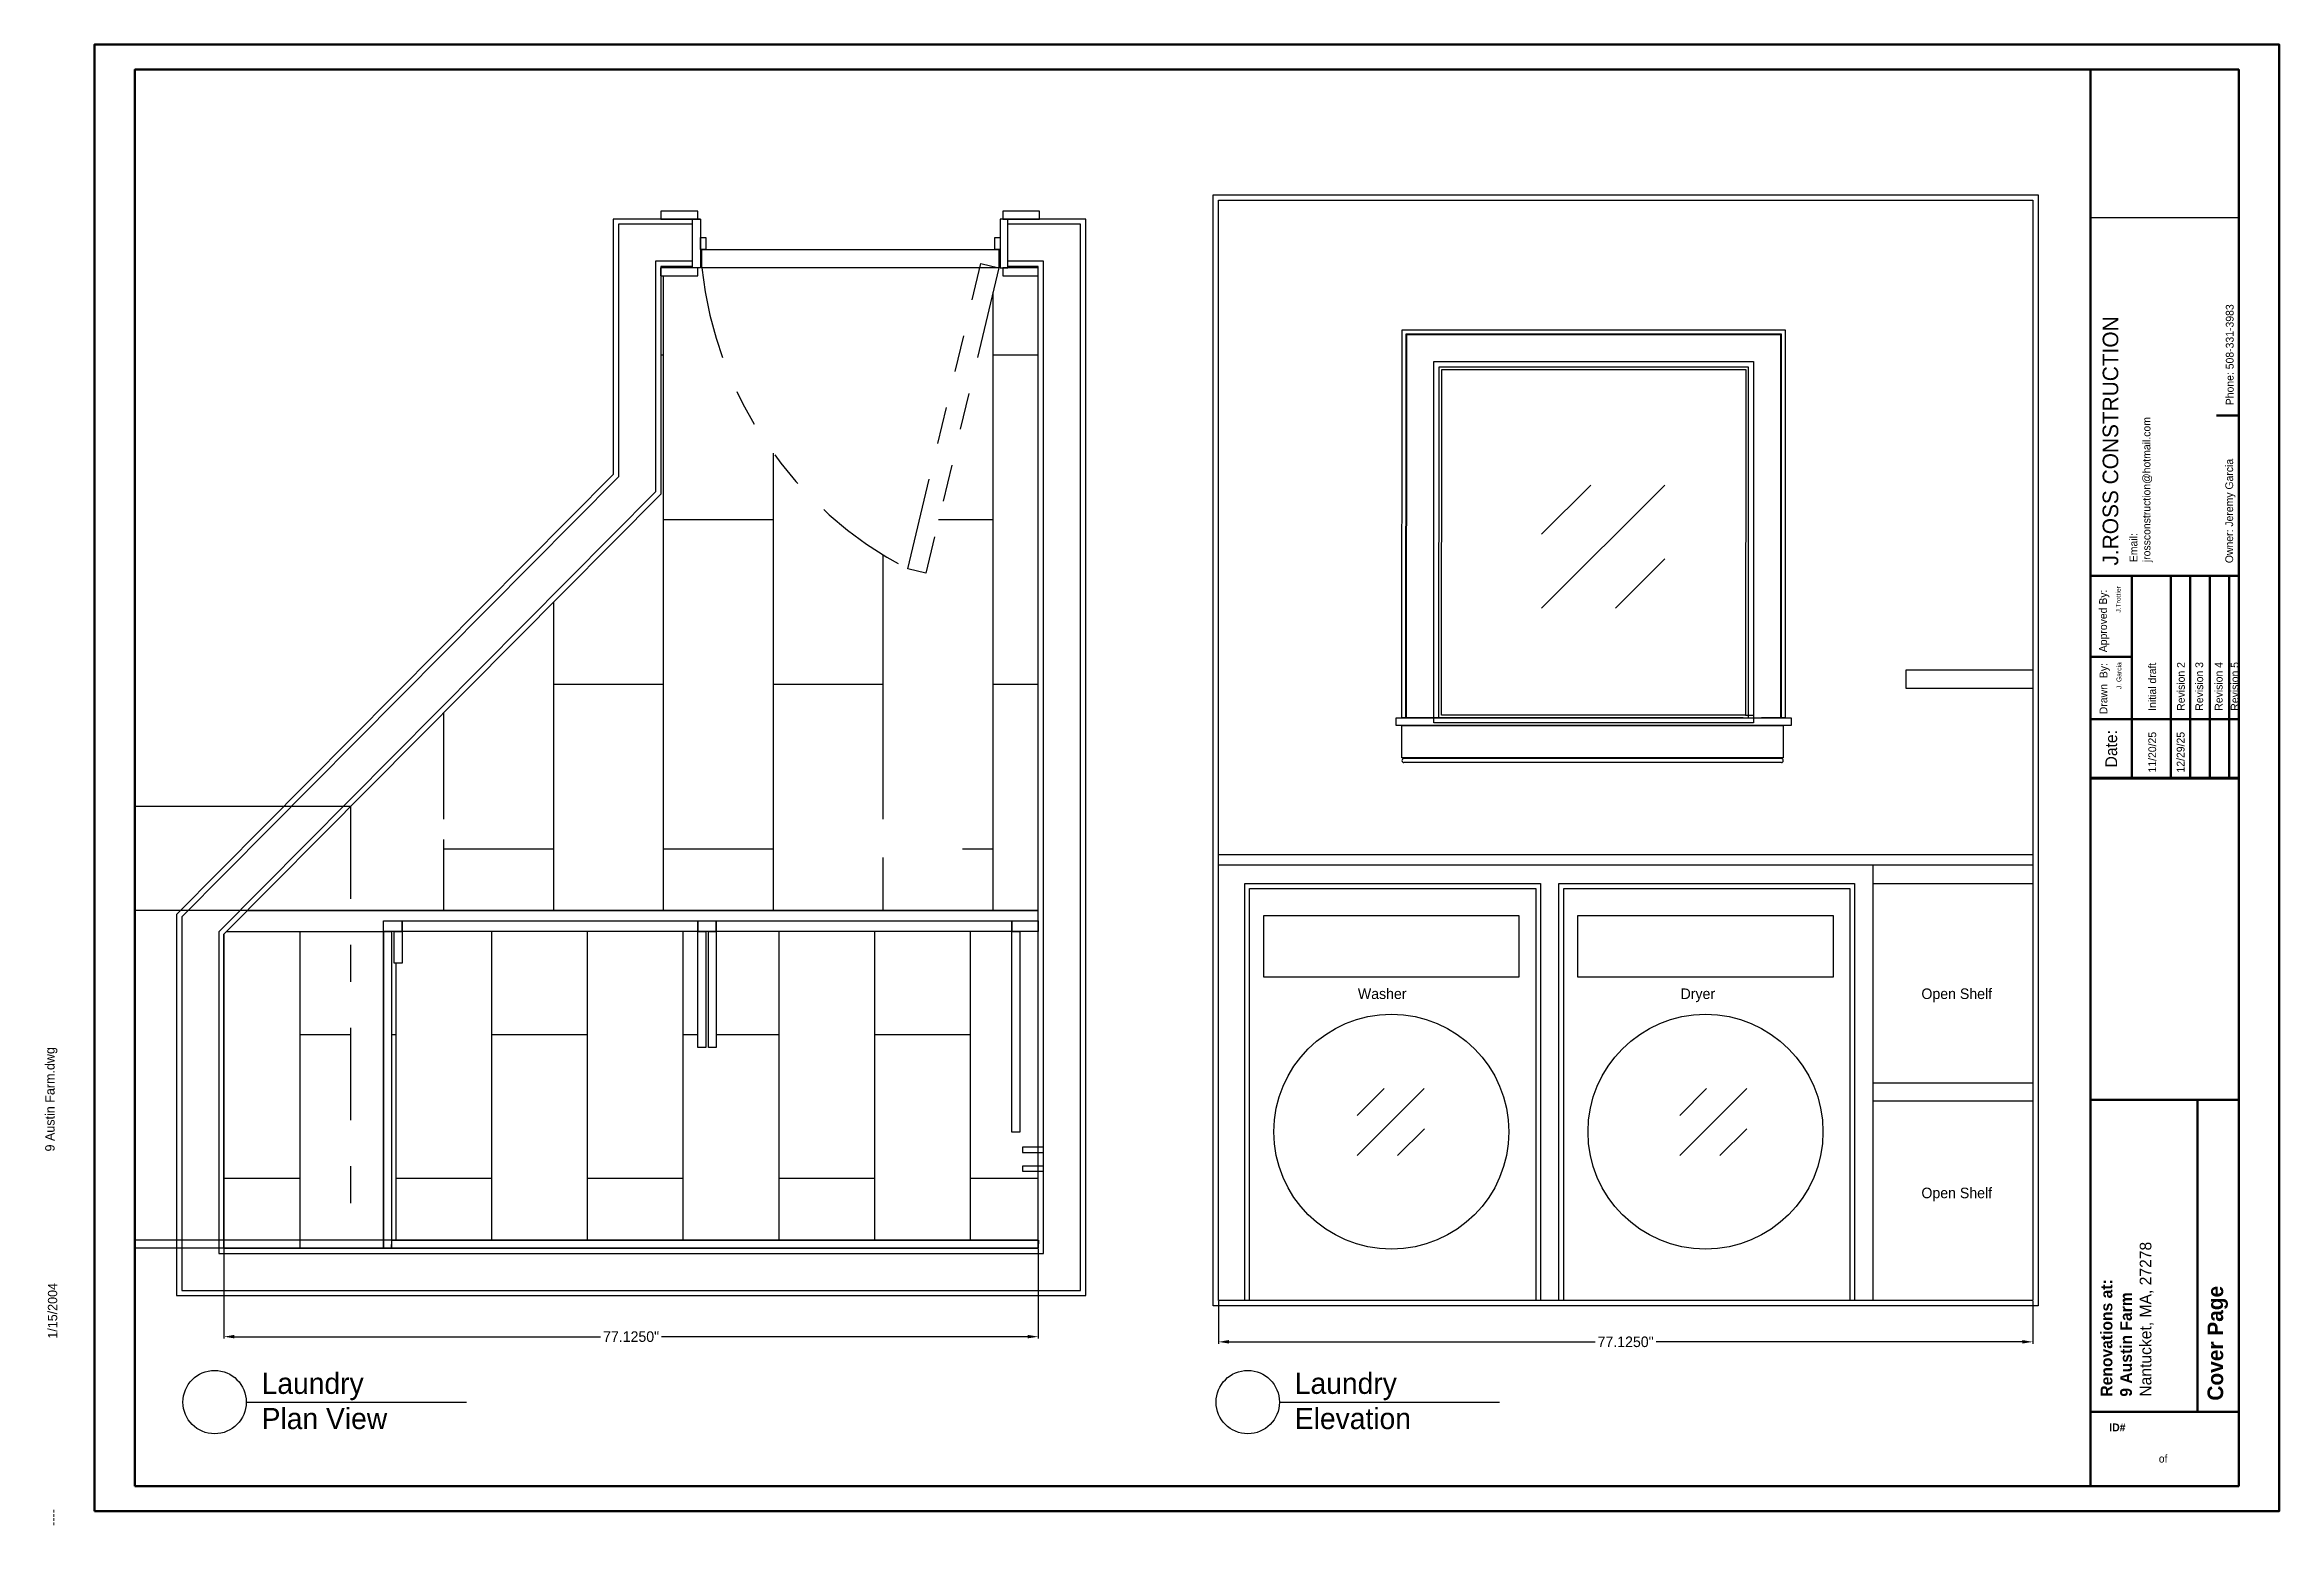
# Paper-space layout 'Arch D (3)' of a CAD drawing. Header units: inches. Extents: x -0.3 to 35.5, y 0 to 23.7.
# The model-space entities are those that its viewports show. They can reach past a viewport. Long polylines and large blocks are cut down to what shows.
import ezdxf

# ---------------------------------------------------------------- set-up
doc = ezdxf.new("R2010")
doc.units = ezdxf.units.IN
doc.header["$MEASUREMENT"] = 0
doc.linetypes.add('DASHDOT2', pattern=[0.5, 0.25, -0.125, 0, -0.125])
doc.linetypes.add('PHANTOM', pattern=[0.5, 0.25, -0.05, 0.05, -0.05, 0.05, -0.05])
doc.layers.add('PDF_Curves', color=7, linetype='Continuous')
doc.layers.add('Title Block', color=7, linetype='Continuous')
doc.styles.add('O.Standard', font='', dxfattribs={"height": 0.078125})
doc.styles.add('Roman', font='Avenir Next.ttf', dxfattribs={"height": 1})
doc.styles.get('O.Standard').set_extended_font_data('Bahnschrift')
doc.dimstyles.get("Standard").update_dxf_attribs({"dimtxt": 0.7425, "dimasz": 0.9925, "dimexe": 0.18, "dimexo": 0.0625, "dimgap": 0.09, "dimtad": 0, "dimtih": 1, "dimtoh": 1, "dimdec": 4, "dimzin": 0, "dimdsep": 46, "dimtxsty": 'Roman', "dimcen": 0.09, "dimadec": 0, "dimazin": 0, "dimtfac": 1, "dimtdec": 4, "dimtofl": 0, "dimtmove": 0, "dimatfit": 3, "dimfxl": 1, "dimtolj": 1, "dimtzin": 0, "dimarcsym": 0})
picture_1 = doc.add_image_def('image1.png', size_in_pixel=(500, 500))

# ---------------------------------------------------------------- blocks, each defined once
blk = doc.blocks.new('Trottier3624 (1)')
at = {"transparency": 33554687}
blk.add_line((101.807, 12), (101.807, 12), dxfattribs=at)
blk.add_line((101.807, 12), (101.807, 12), dxfattribs=at)
at = {"layer": 'PDF_Curves', "lineweight": 90, "transparency": 33554687}
for points in [[(69.832, 0.25), (104.832, 0.25), (104.832, 23.75), (69.832, 23.75)], [(70.482, 0.65), (104.182, 0.65), (104.182, 23.35), (70.482, 23.35)]]:
    blk.add_lwpolyline(points, close=True, dxfattribs=at)
for points in [[(101.807, 0.65), (101.807, 23.35)], [(103.823, 17.806), (104.182, 17.806)], [(104.182, 15.238), (101.807, 15.238)], [(102.467, 11.988), (102.467, 15.238)], [(103.092, 11.988), (103.092, 15.238)], [(103.405, 11.988), (103.405, 15.238)], [(103.717, 11.988), (103.717, 15.238)], [(104.03, 11.988), (104.03, 15.238)], [(102.467, 13.939), (101.807, 13.939)], [(104.182, 12.942), (101.807, 12.942)], [(104.182, 12), (101.807, 12)], [(104.182, 11.988), (101.807, 11.988)], [(104.182, 6.838), (101.807, 6.838)], [(103.52, 1.838), (103.52, 6.838)], [(104.182, 1.838), (101.807, 1.838)]]:
    blk.add_lwpolyline(points, dxfattribs=at)
at = {"transparency": 33554687, "attachment_point": 1, "rotation": 90}
for s, width, gutter_width, heights, insert, char_height, style in [('J.ROSS CONSTRUCTION', 9.21597, 2.5, [1.778], (102.002, 15.403), 0.25, 'Roman'), ('{\\fAvenir Next|b0|i0|c0|p0;Email: jrossconstruction@hotmail.com}', 0.46832, 0.391, [0], (102.434, 15.457), 0.125, 'O.Standard'), ('{\\fAvenir Next|b0|i0|c0|p0;Drawn  By:}', 2.90352, 2.5, [0], (101.952, 13.019), 0.1256, 'Roman'), ('{\\fAvenir Next|b0|i0|c0|p0;J. Garcia}', 2.14824, 2.5, [0], (102.224, 13.422), 0.07812, 'O.Standard')]:
    blk.add_mtext_dynamic_manual_height_columns(s, width=width, gutter_width=gutter_width, heights=heights, dxfattribs=dict(at, insert=insert, char_height=char_height, style=style))
at = {"transparency": 33554687, "attachment_point": 1, "rotation": 90, "style": 'O.Standard'}
for s, insert, char_height, width in [('{\\fAvenir Next|b0|i0|c0|p0;Phone: 508-331-3983}', (103.975, 17.972), 0.125, 1.73042), ('{\\fAvenir Next|b0|i0|c0|p0;J.Trottier}', (102.214, 14.648), 0.07812, 0.1105), ('{\\fAvenir Next|b0|i0|c0|p0;Approved By:}', (101.946, 14.014), 0.125, 1.27282), ('{\\fAvenir Next|b0|i0|c0|p0;Initial draft}', (102.733, 13.075), 0.125, 1.06254), ('{\\fAvenir Next|b0|i0|c0|p0;Revision 2}', (103.193, 13.075), 0.125, 1.06254), ('{\\fAvenir Next|b0|i0|c0|p0;Revision 3}', (103.487, 13.076), 0.125, 1.06254), ('{\\fAvenir Next|b0|i0|c0|p0;Revision 4}', (103.798, 13.076), 0.125, 1.06254), ('{\\fAvenir Next|b0|i0|c0|p0;Revision 5}', (104.054, 13.076), 0.125, 1.06254), ('{\\fAvenir Next|b0|i0|c0|p0;Date:}', (102.046, 12.167), 0.1875, 0.60275), ('{\\fAvenir Next|b0|i0|c0|p0;11/20/25}', (102.734, 12.086), 0.125, 1.10255), ('{\\fAvenir Next|b0|i0|c0|p0;12/29/25}', (103.189, 12.086), 0.125, 1.10255), ('{\\fAvenir Next|b1|i0|c0|p0;Renovations at:\\P9 Austin Farm\\P\\fAvenir Next|b0|i0|c0|p0;Nantucket, MA, 27278}', (101.97, 2.084), 0.1875, 4.67755)]:
    blk.add_mtext(s, dxfattribs=dict(at, insert=insert, char_height=char_height, width=width))
at = {"transparency": 33554687, "insert": (103.967, 15.441), "char_height": 0.125, "attachment_point": 1, "rotation": 90, "style": 'O.Standard'}
blk.add_mtext('{\\fAvenir Next|b0|i0|c0|p0;Owner: Jeremy Garcia}', dxfattribs=at)
at = {"transparency": 33554687, "char_height": 0.125, "attachment_point": 1, "style": 'O.Standard'}
for s, insert, width in [('{\\fAvenir Next|b1|i0|c0|p0;ID#}', (102.108, 1.654), 0.56209), ('{\\fAvenir Next|b0|i0|c0|p0;of}', (102.901, 1.153), 0.31227)]:
    blk.add_mtext(s, dxfattribs=dict(at, insert=insert, width=width))
at = {"transparency": 33554687}
image = blk.add_image(picture_1, insert=(101.807, 20.975), size_in_units=(2.375, 2.375), dxfattribs=at)
image.dxf.flags = 7
blk = doc.blocks.new('*D52')
at = {"color": 0, "lineweight": -2, "transparency": 16777216}
for p, q in [((387.63, 123.69), (387.63, 119.65)), ((464.75, 123.69), (464.75, 119.65)), ((388.62, 119.83), (423.3, 119.83)), ((463.76, 119.83), (429.08, 119.83))]:
    blk.add_line(p, q, dxfattribs=at)
at = {"color": 0, "transparency": 16777216}
for points in [[(388.62, 120), (388.62, 119.67), (387.63, 119.83)], [(463.76, 120), (463.76, 119.67), (464.75, 119.83)]]:
    blk.add_solid(points, dxfattribs=at)
at = {"layer": 'Defpoints', "color": 0, "transparency": 16777216}
for p in [(387.63, 123.75), (464.75, 123.75), (464.75, 119.83)]:
    blk.add_point(p, dxfattribs=at)
at = {"color": 0, "transparency": 16777216, "insert": (426.19, 119.83), "char_height": 1, "attachment_point": 5, "style": 'Roman'}
blk.add_mtext('\\A1;77.1250"', dxfattribs=at)
blk = doc.blocks.new('*D53')
at = {"color": 0, "lineweight": -2, "transparency": 16777216}
for p, q in [((370.5, 160.71), (273.39, 160.71)), ((273.57, 159.72), (273.57, 145.7)), ((273.57, 130.45), (273.57, 144.47)), ((370.5, 129.46), (273.39, 129.46))]:
    blk.add_line(p, q, dxfattribs=at)
at = {"color": 0, "transparency": 16777216}
for points in [[(273.41, 159.72), (273.74, 159.72), (273.57, 160.71)], [(273.41, 130.45), (273.74, 130.45), (273.57, 129.46)]]:
    blk.add_solid(points, dxfattribs=at)
at = {"layer": 'Defpoints', "color": 0, "transparency": 16777216}
for p in [(370.56, 160.71), (273.57, 129.46), (370.56, 129.46)]:
    blk.add_point(p, dxfattribs=at)
at = {"color": 0, "transparency": 16777216, "insert": (273.57, 145.09), "char_height": 1, "attachment_point": 5, "style": 'Roman'}
blk.add_mtext('\\A1;31.2497"', dxfattribs=at)
blk = doc.blocks.new('*D54')
at = {"color": 0, "lineweight": -2, "transparency": 16777216}
for p, q in [((293.44, 128.65), (293.44, 120.14)), ((370.56, 128.65), (370.56, 120.14)), ((294.43, 120.32), (329.11, 120.32)), ((369.57, 120.32), (334.89, 120.32))]:
    blk.add_line(p, q, dxfattribs=at)
at = {"color": 0, "transparency": 16777216}
for points in [[(294.43, 120.49), (294.43, 120.16), (293.44, 120.32)], [(369.57, 120.49), (369.57, 120.16), (370.56, 120.32)]]:
    blk.add_solid(points, dxfattribs=at)
at = {"layer": 'Defpoints', "color": 0, "transparency": 16777216}
for p in [(293.44, 128.71), (370.56, 128.71), (370.56, 120.32)]:
    blk.add_point(p, dxfattribs=at)
at = {"color": 0, "transparency": 16777216, "insert": (332, 120.32), "char_height": 1, "attachment_point": 5, "style": 'Roman'}
blk.add_mtext('\\A1;77.1250"', dxfattribs=at)
blk = doc.blocks.new('*D55')
at = {"color": 0, "lineweight": -2, "transparency": 16777216}
for p, q in [((305.38, 170.55), (269.11, 170.55)), ((269.29, 169.56), (269.29, 150.25)), ((269.29, 129.7), (269.29, 149.02)), ((305.38, 128.71), (269.11, 128.71))]:
    blk.add_line(p, q, dxfattribs=at)
at = {"color": 0, "transparency": 16777216}
for points in [[(269.13, 169.56), (269.46, 169.56), (269.29, 170.55)], [(269.13, 129.7), (269.46, 129.7), (269.29, 128.71)]]:
    blk.add_solid(points, dxfattribs=at)
at = {"layer": 'Defpoints', "color": 0, "transparency": 16777216}
for p in [(305.44, 170.55), (269.29, 128.71), (305.44, 128.71)]:
    blk.add_point(p, dxfattribs=at)
at = {"color": 0, "transparency": 16777216, "insert": (269.29, 149.63), "char_height": 1, "attachment_point": 5, "style": 'Roman'}
blk.add_mtext('\\A1;41.8406"', dxfattribs=at)

msp = doc.modelspace()

# ---------------------------------------------------------------- hatches: boundary and pattern name
at = {"transparency": 33554457}
h = msp.add_hatch(dxfattribs=at)
h.set_pattern_fill('AR-BRSTD', color=256, scale=3.9, angle=90)
h.set_pattern_definition([(90, (137.444, 135.312), (-10.4013, 6e-16), []), (180, (137.444, 135.312), (-10.4013, -15.6), [10.4013, -10.4013])])
h.paths.add_polyline_path([(363.38891, 169.33799), (363.38891, 165.70723), (346.10988, 165.70723), (346.10988, 168.42539), (345.908, 168.42539), (339.9606, 160.71161), (370.56459, 160.71161), (370.56459, 220.83661), (367.18959, 220.83661), (367.18959, 221.58661), (366.83284, 221.58661), (359.91286, 192.6526), (358.21086, 193.05966, -0.250607747), (338.68959, 221.58661), (338.31459, 221.58661), (338.31459, 220.83661), (334.81459, 220.83661), (334.81459, 200.14911), (305.43959, 170.55224), (305.43959, 160.71161), (339.9606, 160.71161), (346.10988, 168.68722), (346.10988, 169.33799)])
h.paths.add_polyline_path([(321.5349, 169.33799), (321.5349, 167.42869), (312.35988, 167.42869), (312.35988, 169.33799)], flags=16)
at = {"transparency": 33554687}
h = msp.add_hatch(dxfattribs=at)
h.set_pattern_fill('GOST_GLASS', color=256, scale=3.3)
h.set_pattern_definition([(45, (-8514.241, -426.704), (28.00143, -3e-15), [16.5, -23.1]), (45, (-8507.24, -426.704), (28.00143, -3e-15), [6.6, -33]), (45, (-8514.241, -419.703), (28.00143, -3e-15), [6.6, -33])])
h.paths.add_polyline_path([(437.55713, 211.96066), (408.77258, 211.95733), (408.75477, 179.21736), (437.53949, 179.22068)])
at = {"transparency": 33554457}
h = msp.add_hatch(dxfattribs=at)
h.set_pattern_fill('AR-BRSTD', color=256, scale=3.4, angle=90)
h.set_pattern_definition([(90, (137.4435, 135.312), (-9.0678, 6e-16), []), (180, (137.444, 135.312), (-9.0678, -13.6), [9.0678, -9.0678])])
h.paths.add_polyline_path([(368.06459, 158.71161), (340.06459, 158.71161), (340.06459, 147.71161), (339.31459, 147.71161), (338.31459, 147.71161), (338.31459, 158.71161), (310.31459, 158.71161), (310.31459, 155.71161), (309.31459, 155.71161), (309.31459, 129.4619), (370.56459, 129.4619), (370.56459, 135.9866), (369.06459, 135.9866), (369.06459, 136.4866), (370.56459, 136.4866), (370.56459, 137.78045), (369.06459, 137.78045), (369.06459, 138.28045), (370.56459, 138.28045), (370.56459, 158.71161), (368.81459, 158.71161), (368.81459, 139.71161), (368.06459, 139.71161)])
h.paths.add_polyline_path([(305.43959, 158.71161), (293.68772, 158.71161), (293.43959, 158.46161), (293.43959, 128.71161), (305.43959, 128.71161)])
h = msp.add_hatch(dxfattribs=at)
h.set_pattern_fill('GOST_GLASS', color=256, scale=1.8)
h.set_pattern_definition([(45, (95.28, 0), (15.2735, -2e-15), [9, -12.6]), (45, (99.099, 0), (15.2735, -2e-15), [3.6, -18]), (45, (95.28, 3.818), (15.2735, -2e-15), [3.6, -18])])
h.paths.add_polyline_path([(415.12953, 139.74062, 1), (392.8774, 139.74062, 1)])
h.paths.add_polyline_path([(422.6274, 139.74062, 1), (444.87953, 139.74062, 1)])

# ---------------------------------------------------------------- linework, layer by layer
at = {"transparency": 33554687}
for p, q in [((334.81459, 220.83661), (334.81459, 221.58661)), ((334.81459, 220.83661), (338.17135, 220.83661)), ((367.18959, 221.58661), (367.18959, 220.83661)), ((367.18959, 220.83661), (370.56459, 220.83661)), ((438.16441, 178.21665), (438.16441, 178.21706)), ((405.19227, 175.08932), (405.19227, 175.15182)), ((440.93571, 175.08932), (440.93571, 175.15182)), ((449.62545, 163.24756), (449.62545, 164.99756)), ((295.55194, 114.12226), (316.40342, 114.12226)), ((393.40174, 114.12226), (414.25323, 114.12226))]:
    msp.add_line(p, q, dxfattribs=at)
at = {"linetype": 'DASHDOT2', "transparency": 33554521}
msp.add_line((305.43959, 170.55224), (305.43959, 128.71161), dxfattribs=at)
at = {"transparency": 33554554}
msp.add_line((295.67273, 160.71161), (370.56459, 160.71161), dxfattribs=at)
at = {"transparency": 33554687}
for points in [[(338.31459, 226.21161), (338.31459, 226.96161), (334.81459, 226.96161), (334.81459, 226.21161)], [(370.68959, 226.21161), (370.68959, 226.96161), (367.18959, 226.96161), (367.18959, 226.21161)], [(387.12545, 228.49756), (465.25045, 228.49756), (465.25045, 123.24756), (387.12545, 123.24756)], [(387.62545, 227.99756), (464.75045, 227.99756), (464.75045, 123.74756), (387.62545, 123.74756)], [(338.56459, 221.58661), (337.81459, 221.58661), (337.81459, 226.21161), (338.56459, 226.21161)], [(338.56459, 223.33661), (338.56459, 224.46161), (339.06459, 224.46161), (339.06459, 223.33661)], [(366.43959, 223.33661), (366.43959, 224.46161), (366.93959, 224.46161), (366.93959, 223.33661)], [(366.93959, 221.58661), (367.68959, 221.58661), (367.68959, 226.21161), (366.93959, 226.21161)], [(338.31459, 220.83661), (338.31459, 221.58661), (334.81459, 221.58661), (334.81459, 220.83661)], [(370.56459, 220.83661), (370.56459, 221.58661), (367.18959, 221.58661), (367.18959, 220.83661)], [(452.75045, 183.49756), (464.75045, 183.49756), (464.75045, 181.74756), (452.75045, 181.74756)], [(387.62545, 165.99756), (464.75045, 165.99756), (464.75045, 164.99756), (387.62545, 164.99756)], [(390.12545, 163.24756), (418.12545, 163.24756), (418.12545, 123.74756), (390.12545, 123.74756)], [(419.87545, 163.24756), (447.87545, 163.24756), (447.87545, 123.74756), (419.87545, 123.74756)], [(449.62545, 163.24756), (464.75045, 163.24756), (464.75045, 123.74756), (449.62545, 123.74756)], [(308.56459, 159.71161), (310.31459, 159.71161), (310.31459, 158.71161), (308.56459, 158.71161)], [(310.31459, 159.71161), (338.31459, 159.71161), (338.31459, 158.71161), (310.31459, 158.71161)], [(338.31459, 159.71161), (340.06459, 159.71161), (340.06459, 158.71161), (338.31459, 158.71161)], [(340.06459, 159.71161), (368.06459, 159.71161), (368.06459, 158.71161), (340.06459, 158.71161)], [(368.06459, 159.71161), (370.56459, 159.71161), (370.56459, 158.71161), (368.06459, 158.71161)], [(308.56459, 158.71161), (309.31459, 158.71161), (309.31459, 128.71161), (308.56459, 128.71161)], [(309.56459, 158.71161), (310.31459, 158.71161), (310.31459, 155.71161), (309.56459, 155.71161)], [(338.31459, 158.71161), (339.06459, 158.71161), (339.06459, 147.71161), (338.31459, 147.71161)], [(339.31459, 158.71161), (340.06459, 158.71161), (340.06459, 147.71161), (339.31459, 147.71161)], [(368.06459, 158.71161), (368.81459, 158.71161), (368.81459, 139.71161), (368.06459, 139.71161)], [(449.62545, 144.37256), (464.75045, 144.37256), (464.75045, 142.62256), (449.62545, 142.62256)], [(309.32671, 129.4619), (370.57671, 129.4619), (370.56459, 128.71161), (309.31459, 128.71161)]]:
    msp.add_lwpolyline(points, close=True, dxfattribs=at)
for points in [[(338.56459, 226.21161), (330.31459, 226.21161), (330.31459, 202.00316), (288.93959, 160.31566), (288.93959, 124.21161), (375.06459, 124.21161), (375.06459, 226.21161), (366.93959, 226.21161)], [(337.81459, 225.71161), (330.81459, 225.71161), (330.81459, 201.79715), (289.43959, 160.10965), (289.43959, 124.71161), (374.56459, 124.71161), (374.56459, 225.71161), (367.68959, 225.71161)], [(337.81459, 222.21161), (334.31459, 222.21161), (334.31459, 200.35511), (292.93959, 158.66761), (292.93959, 128.21161), (371.06459, 128.21161), (371.06459, 222.21161), (367.68959, 222.21161)], [(337.81459, 221.71161), (334.81459, 221.71161), (334.81459, 200.14911), (293.43959, 158.46161), (293.43959, 128.71161), (370.56459, 128.71161), (370.56459, 221.71161), (367.68959, 221.71161)], [(420.75356, 178.96909), (405.00477, 178.96902), (405.02258, 215.70899), (441.30722, 215.70899), (441.2894, 178.96902), (439.05505, 178.96902)], [(405.37977, 178.96902), (405.3974, 215.33399), (440.93204, 215.33399), (440.91458, 178.96902)], [(405.44227, 178.96899), (405.45987, 215.27149), (440.86951, 215.27149), (440.85208, 178.96905)], [(420.75356, 178.96909), (408.50477, 178.96902), (408.52258, 212.20899), (437.80722, 212.20899), (437.7894, 178.96902), (439.05505, 178.96902)], [(420.75356, 179.21909), (408.75477, 179.21902), (408.77258, 211.95899), (437.55722, 211.95899), (437.5394, 179.21902), (438.28975, 179.21902)], [(420.75356, 178.21558), (404.44229, 178.21428), (404.44229, 178.96428), (420.75356, 178.96556)], [(405.00477, 175.15182), (405.00477, 178.21432), (441.12321, 178.21432), (441.12321, 175.15182)], [(405.00477, 175.15182), (405.00477, 178.21432), (441.12321, 178.21432), (441.12321, 175.15182)], [(437.5394, 179.21902), (420.75356, 179.21902)], [(437.32552, 178.96902), (420.75356, 178.96902)], [(437.32552, 178.96902), (420.75356, 178.96902)], [(420.75356, 178.96556), (437.8729, 178.9666)], [(423.43497, 178.21574), (420.75356, 178.21558)], [(437.32529, 178.2166), (423.43497, 178.21574)], [(439.05528, 178.9667), (441.8519, 178.96902), (441.8519, 178.21902), (437.22109, 178.21656)], [(441.12321, 175.15182), (405.00477, 175.15182)], [(440.93571, 175.08932), (405.19227, 175.08932)], [(440.93571, 174.71432), (405.19227, 174.71432)]]:
    msp.add_lwpolyline(points, dxfattribs=at)
at = {"color": 6, "transparency": 33554687}
msp.add_lwpolyline([(338.68959, 221.58661), (338.68959, 223.33661), (366.83284, 223.33661), (366.83284, 221.58661)], close=True, dxfattribs=at)
at = {"color": 6, "linetype": 'PHANTOM', "transparency": 33554536}
msp.add_lwpolyline([(359.91286, 192.6526), (358.21086, 193.05966), (365.13084, 221.99366), (366.83284, 221.58661)], close=True, dxfattribs=at)
at = {"transparency": 33554528}
for points in [[(420.75356, 178.46909), (408.02557, 178.46902), (408.02258, 212.70899), (438.30722, 212.70899), (438.2894, 178.46902)], [(423.43497, 178.46904), (420.75356, 178.46902)], [(437.32529, 178.46902), (423.43497, 178.46902)]]:
    msp.add_lwpolyline(points, dxfattribs=at)
at = {"transparency": 33554508}
for points in [[(420.75356, 178.46909), (408.02557, 178.46902), (408.02258, 212.70899), (438.28642, 212.70899), (438.2894, 178.46902), (423.43497, 178.46902)], [(423.43497, 178.46904), (420.75356, 178.46902)]]:
    msp.add_lwpolyline(points, dxfattribs=at)
at = {"transparency": 33554526}
for points in [[(390.57049, 162.7798), (417.6804, 162.7798), (417.6804, 123.74756), (390.57049, 123.74756)], [(420.32049, 162.7798), (447.4304, 162.7798), (447.4304, 123.74756), (420.32049, 123.74756)], [(391.92375, 160.22283), (416.08318, 160.22283), (416.08318, 154.39682), (391.92375, 154.39682)], [(421.67375, 160.22283), (445.83318, 160.22283), (445.83318, 154.39682), (421.67375, 154.39682)]]:
    msp.add_lwpolyline(points, close=True, dxfattribs=at)
at = {"transparency": 33554490}
msp.add_lwpolyline([(293.43959, 128.71161), (293.43959, 158.46161), (293.68772, 158.71161), (308.56459, 158.71161), (308.56459, 128.71161)], close=True, dxfattribs=at)
at = {"color": 1, "transparency": 33554687}
for points in [[(371.06459, 138.28045), (369.06459, 138.28045), (369.06459, 137.78045), (371.06459, 137.78045)], [(371.06459, 136.4866), (369.06459, 136.4866), (369.06459, 135.9866), (371.06459, 135.9866)]]:
    msp.add_lwpolyline(points, close=True, dxfattribs=at)
at = {"transparency": 33554526}
for centre in [(404.00347, 139.74062), (433.75347, 139.74062)]:
    msp.add_circle(centre, 11.12606, dxfattribs=at)
at = {"transparency": 33554687}
for centre in [(292.55194, 114.12226), (390.40174, 114.12226)]:
    msp.add_circle(centre, 3, dxfattribs=at)
at = {"color": 6, "linetype": 'PHANTOM', "transparency": 33554536}
msp.add_arc((375.12072, 225.57402), 36.64869, 186.2461972, 242.5222445, dxfattribs=at)
at = {"transparency": 33554687}
for centre, start, end in [((405.19227, 174.90182), 90, 270), ((440.93571, 174.90182), 270, 90)]:
    msp.add_arc(centre, 0.1875, start, end, dxfattribs=at)

# ---------------------------------------------------------------- texts
at = {"transparency": 33554536, "char_height": 1, "attachment_point": 1, "style": 'Roman'}
for s, insert in [('Washer', (400.83021, 153.31249)), ('Dryer', (431.39337, 153.31249)), ('Open Shelf', (454.20265, 153.31249)), ('Open Shelf', (454.20265, 134.44094))]:
    msp.add_mtext_dynamic_manual_height_columns(s, width=13.5391092, gutter_width=5, heights=[0], dxfattribs=dict(at, insert=insert))
at = {"transparency": 33554687, "char_height": 2, "attachment_point": 1, "style": 'Roman'}
for s, insert in [('Laundry\\PPlan View', (297.00769, 116.89963)), ('Laundry\\PElevation', (394.85749, 116.89963))]:
    msp.add_mtext_dynamic_manual_height_columns(s, width=77.9478147, gutter_width=10, heights=[0], dxfattribs=dict(at, insert=insert))

# ---------------------------------------------------------------- dimensions: what is measured, and where the dimension line sits
at = {"transparency": 33554687}
for base, p1, p2, picture, middle in [((269.29366, 128.71161), (305.43959, 170.55224), (305.43959, 128.71161), '*D55', (269.29366, 149.63192)), ((273.57051, 129.4619), (370.56459, 160.71161), (370.56459, 129.4619), '*D53', (273.57051, 145.08675))]:
    dim = msp.add_linear_dim(base=base, p1=p1, p2=p2, angle=90, dimstyle='Standard', override={"dimpost": '"'}, dxfattribs=at)
    dim.commit()
    dim.dimension.update_dxf_attribs({"geometry": picture, "text_midpoint": middle})
for base, p1, p2, picture, middle in [((370.56459, 120.32137), (293.43959, 128.71161), (370.56459, 128.71161), '*D54', (332.00209, 120.32137)), ((464.75045, 119.83201), (387.62545, 123.74756), (464.75045, 123.74756), '*D52', (426.18795, 119.83201))]:
    dim = msp.add_linear_dim(base=base, p1=p1, p2=p2, dimstyle='Standard', override={"dimpost": '"'}, dxfattribs=at)
    dim.commit()
    dim.dimension.update_dxf_attribs({"geometry": picture, "text_midpoint": middle})

psp = doc.layouts.new('Arch D (3)')

# ---------------------------------------------------------------- block references
at = {"transparency": 33554687}
psp.add_blockref('Trottier3624 (1)', (-69.289, -0.013), dxfattribs=at)

# ---------------------------------------------------------------- texts
at = {"transparency": 33554687, "insert": (34.393, 2.007), "char_height": 0.25, "attachment_point": 1, "rotation": 90, "style": 'Roman'}
psp.add_mtext_dynamic_manual_height_columns('{\\fAvenir Next|b1|i0|c0|p0;Cover Page}', width=8.32182, gutter_width=2.5, heights=[0], dxfattribs=at)
at = {"layer": 'Title Block', "color": 0, "char_height": 0.15, "attachment_point": 7, "rotation": 90, "style": 'Roman'}
for s, insert, width in [('9 Austin Farm.dwg', (-0.05, 6), 5.93), ('1/15/2004', (-0.05, 3), 2.57515), ('----', (-0.05, 0), 2.73005)]:
    psp.add_mtext(s, dxfattribs=dict(at, insert=insert, width=width))

# ---------------------------------------------------------------- viewports
at = {"layer": '0', "transparency": 33554687}
psp.add_viewport(center=(16.855, 11.987), size=(31.325, 22.70003), view_center_point=(377.61002, 173.26472), view_height=134.2086602, dxfattribs=at)

doc.saveas('drawing.dxf')
